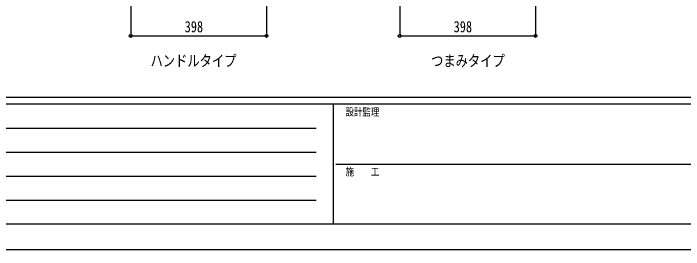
# Model space of a CAD drawing. Units: millimetres, scale not verified. Extents: x -4205 to 4205, y -2970 to 2970.
# Drawn here: x -2242 to -278, y -2970 to -2279 of the extents above; entities that cross this region are included whole.
import ezdxf
from ezdxf.enums import TextEntityAlignment as Align

# ---------------------------------------------------------------- set-up
doc = ezdxf.new("R2010")
doc.units = ezdxf.units.MM
doc.header["$LTSCALE"] = 20
for name, color, linetype in [('0-1_USER1', 3, 'Continuous'), ('0-5_YKK_D', 6, 'Continuous'), ('0-6_YKK_ZWAK', 7, 'Continuous')]:
    doc.layers.add(name, color=color, linetype=linetype)
doc.styles.add('ＭＳ ゴシック', font='')
doc.styles.get('ＭＳ ゴシック').set_extended_font_data('MS Gothic')

msp = doc.modelspace()

# ---------------------------------------------------------------- linework, layer by layer
at = {"layer": '0-5_YKK_D'}
for p, q in [((-1897.98, -2100.22), (-1897.98, -2346)), ((-1109.98, -2097.08), (-1109.98, -2346)), ((-711.98, -2100.08), (-711.98, -2346)), ((-1499.98, -2103.22), (-1499.98, -2346)), ((-1897.98, -2345), (-1499.98, -2345)), ((-1109.98, -2345), (-711.98, -2345))]:
    msp.add_line(p, q, dxfattribs=at)
for centre in [(-1897.98, -2345), (-1499.98, -2345), (-1109.98, -2345), (-711.98, -2345)]:
    msp.add_circle(centre, 4.25, dxfattribs=at)
at = {"layer": '0-6_YKK_ZWAK'}
for p, q in [((3895.02, -2525), (-3904.98, -2525)), ((-1304.98, -2545), (-3904.98, -2545)), ((-1304.98, -2545), (-1304.98, -2895)), ((-4.98, -2545), (-1304.98, -2545)), ((-3862.48, -2615), (-1354.98, -2615)), ((-3862.48, -2685), (-1354.98, -2685)), ((-1297.48, -2720), (-4.98, -2720)), ((-3862.48, -2755), (-1354.98, -2755)), ((-3862.48, -2825), (-1354.98, -2825)), ((-3904.98, -2895), (-1304.98, -2895)), ((-1304.98, -2895), (-4.98, -2895))]:
    msp.add_line(p, q, dxfattribs=at)
msp.add_lwpolyline([(-4205, -2970), (4205, -2970), (4205, 2970), (-4205, 2970)], close=True, dxfattribs=at)

# ---------------------------------------------------------------- texts
at = {"layer": '0-1_USER1', "style": 'ＭＳ ゴシック', "width": 0.8}
for s, p in [('ハンドルタイプ', (-1840, -2444)), ('つまみタイプ', (-1018, -2444))]:
    msp.add_text(s, height=32.99, dxfattribs=at).set_placement(p, align=Align.BOTTOM_LEFT)
at = {"layer": '0-5_YKK_D', "style": 'ＭＳ ゴシック', "width": 0.8}
for p in [(-1739.78, -2344.2), (-951.78, -2344.2)]:
    msp.add_text('398', height=32.99, dxfattribs=at).set_placement(p, align=Align.BOTTOM_LEFT)
at = {"layer": '0-6_YKK_ZWAK', "style": 'ＭＳ ゴシック', "width": 0.8}
for s, p in [('設計監理', (-1268.31, -2585)), ('施\u3000\u3000工', (-1268.31, -2760))]:
    msp.add_text(s, height=21.99, dxfattribs=at).set_placement(p, align=Align.BOTTOM_LEFT)

doc.saveas('drawing.dxf')
